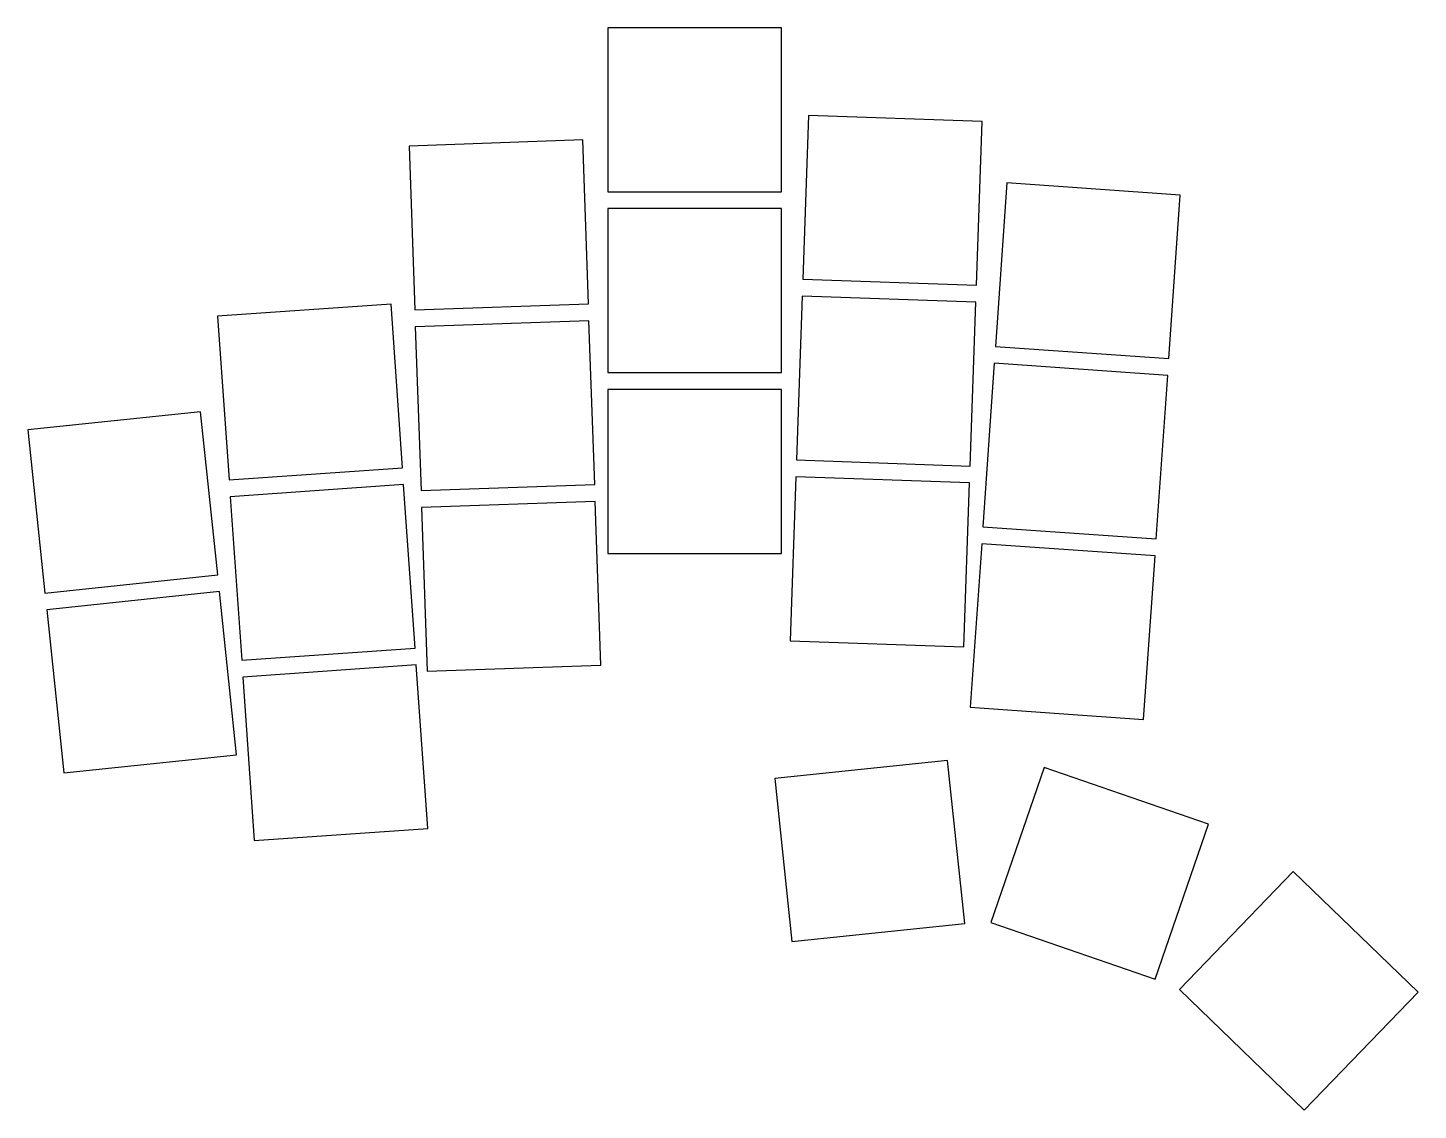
# Model space of a CAD drawing. Header units: millimetres. Extents: x -13 to 127, y -25 to 84.
import ezdxf

# ---------------------------------------------------------------- set-up
doc = ezdxf.new("R2010")
doc.units = ezdxf.units.MM

msp = doc.modelspace()

# ---------------------------------------------------------------- linework, layer by layer
for p, q in [((62.53, 83.97), (45.03, 83.97)), ((45.03, 83.97), (45.03, 67.47)), ((62.53, 67.47), (62.53, 83.97)), ((65.24, 75.15), (64.67, 58.66)), ((82.73, 74.54), (65.24, 75.15)), ((82.16, 58.05), (82.73, 74.54)), ((42.51, 72.68), (25.02, 72.06)), ((25.02, 72.06), (25.59, 55.57)), ((43.08, 56.19), (42.51, 72.68)), ((45.03, 67.47), (62.53, 67.47)), ((85.23, 68.35), (84.08, 51.89)), ((102.69, 67.13), (85.23, 68.35)), ((101.54, 50.67), (102.69, 67.13)), ((62.53, 65.77), (45.03, 65.77)), ((45.03, 65.77), (45.03, 49.27)), ((62.53, 49.27), (62.53, 65.77)), ((64.67, 58.66), (82.16, 58.05)), ((23.21, 56.15), (5.75, 54.93)), ((24.36, 39.69), (23.21, 56.15)), ((25.59, 55.57), (43.08, 56.19)), ((64.61, 56.96), (64.03, 40.47)), ((82.1, 56.35), (64.61, 56.96)), ((81.52, 39.86), (82.1, 56.35)), ((5.75, 54.93), (6.9, 38.47)), ((43.14, 54.49), (25.65, 53.88)), ((25.65, 53.88), (26.23, 37.39)), ((43.72, 38), (43.14, 54.49)), ((84.08, 51.89), (101.54, 50.67)), ((45.03, 49.27), (62.53, 49.27)), ((83.96, 50.2), (82.81, 33.74)), ((101.42, 48.98), (83.96, 50.2)), ((100.27, 32.52), (101.42, 48.98)), ((62.53, 47.57), (45.03, 47.57)), ((45.03, 47.57), (45.03, 31.07)), ((62.53, 31.07), (62.53, 47.57)), ((4.03, 45.32), (-13.37, 43.49)), ((5.76, 28.91), (4.03, 45.32)), ((-13.37, 43.49), (-11.64, 27.08)), ((6.9, 38.47), (24.36, 39.69)), ((64.03, 40.47), (81.52, 39.86)), ((24.48, 38), (7.02, 36.77)), ((25.63, 21.54), (24.48, 38)), ((26.23, 37.39), (43.72, 38)), ((63.97, 38.77), (63.4, 22.28)), ((81.46, 38.16), (63.97, 38.77)), ((80.89, 21.67), (81.46, 38.16)), ((7.02, 36.77), (8.17, 20.31)), ((43.78, 36.3), (26.29, 35.69)), ((26.29, 35.69), (26.86, 19.2)), ((44.35, 19.81), (43.78, 36.3)), ((82.81, 33.74), (100.27, 32.52)), ((45.03, 31.07), (62.53, 31.07)), ((82.69, 32.04), (81.54, 15.58)), ((100.15, 30.82), (82.69, 32.04)), ((99, 14.36), (100.15, 30.82)), ((-11.64, 27.08), (5.76, 28.91)), ((5.94, 27.22), (-11.47, 25.39)), ((7.66, 10.81), (5.94, 27.22)), ((-11.47, 25.39), (-9.74, 8.98)), ((8.17, 20.31), (25.63, 21.54)), ((63.4, 22.28), (80.89, 21.67)), ((25.75, 19.84), (8.29, 18.62)), ((26.9, 3.38), (25.75, 19.84)), ((26.86, 19.2), (44.35, 19.81)), ((8.29, 18.62), (9.44, 2.16)), ((81.54, 15.58), (99, 14.36)), ((-9.74, 8.98), (7.66, 10.81)), ((79.25, 10.24), (61.85, 8.41)), ((80.98, -6.17), (79.25, 10.24)), ((61.85, 8.41), (63.57, -8)), ((88.99, 9.52), (83.62, -6.08)), ((105.54, 3.82), (88.99, 9.52)), ((9.44, 2.16), (26.9, 3.38)), ((100.16, -11.78), (105.54, 3.82)), ((114.06, -0.94), (102.6, -12.81)), ((126.65, -13.1), (114.06, -0.94)), ((63.57, -8), (80.98, -6.17)), ((83.62, -6.08), (100.16, -11.78)), ((102.6, -12.81), (115.18, -24.97)), ((115.18, -24.97), (126.65, -13.1))]:
    msp.add_line(p, q)

doc.saveas('drawing.dxf')
